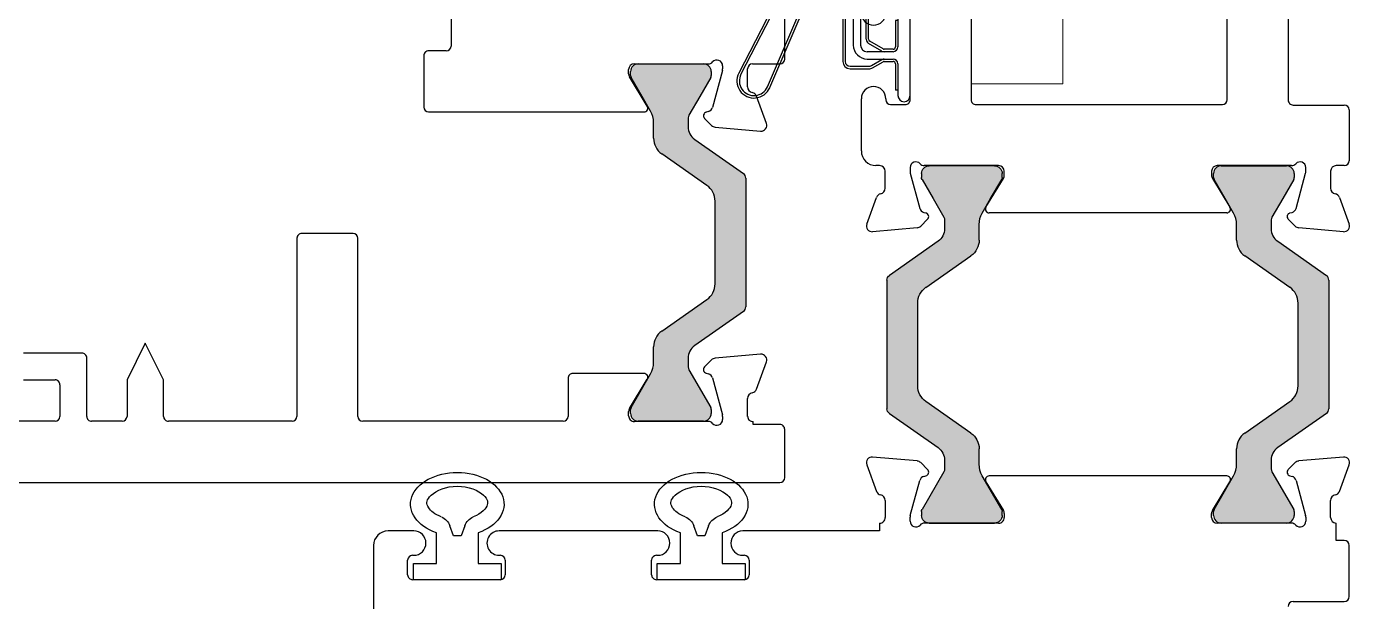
# Model space of a CAD drawing. Extents: x -82 to 113, y -82 to 93.
# Drawn here: x 5.97 to 8.682, y 69.171 to 70.349 of the extents above; entities that cross this region are included whole.
import ezdxf

# ---------------------------------------------------------------- set-up
doc = ezdxf.new("R2010")
doc.units = 0
doc.header["$MEASUREMENT"] = 0
doc.linetypes.add('HIDDEN', pattern=[0.375, 0.25, -0.125])
doc.layers.get('0').update_dxf_attribs({"linetype": 'CONTINUOUS'})
for name, color, linetype in [('Ballons', 7, 'CONTINUOUS'), ('FRAME', 1, 'CONTINUOUS'), ('I-Strut', 7, 'CONTINUOUS'), ('PROFILE NUMBER', 150, 'CONTINUOUS'), ('TEXT', 7, 'CONTINUOUS'), ('VENT', 5, 'CONTINUOUS')]:
    doc.layers.add(name, color=color, linetype=linetype)

# ---------------------------------------------------------------- blocks, each defined once
blk = doc.blocks.new('QEZ 376')
for p, q in [((526.4732, 45.1674), (526.2102, 45.3024)), ((526.4755, 45.1718), (526.2125, 45.3068)), ((526.1828, 45.2435), (526.4324, 45.1366)), ((526.1847, 45.2481), (526.4344, 45.1412)), ((526.4895, 45.0757), (526.4895, 45.1407)), ((526.4945, 45.0757), (526.4945, 45.1407)), ((526.4445, 45.1183), (526.4445, 45.1137)), ((526.4495, 45.1183), (526.4495, 45.1137)), ((526.2215, 45.0787), (526.2215, 45.04)), ((526.2265, 45.0787), (526.2265, 45.04)), ((526.4245, 45.0937), (526.2365, 45.0937)), ((526.4245, 45.0887), (526.2365, 45.0887)), ((526.3365, 45.0722), (526.27, 45.0722)), ((526.3365, 45.0572), (526.27, 45.0572)), ((526.2235, 45.0325), (526.2359, 45.0112)), ((526.2279, 45.035), (526.2402, 45.0137)), ((526.2415, 45.0437), (526.2415, 44.9907)), ((526.2565, 44.9907), (526.2565, 45.0437)), ((526.2579, 45.0137), (526.2735, 45.0407)), ((526.2622, 45.0112), (526.2778, 45.0382)), ((526.2821, 45.0457), (526.4595, 45.0457)), ((526.2821, 45.0407), (526.4595, 45.0407)), ((526.2365, 45.0087), (526.2365, 44.9907)), ((526.2615, 44.9907), (526.2615, 45.0087)), ((526.2315, 44.9807), (526.1665, 44.9807)), ((526.2315, 44.9857), (526.1778, 44.9857)), ((526.1778, 44.9807), (526.1778, 44.9857)), ((526.3203, 44.9857), (526.2665, 44.9857)), ((526.3315, 44.9807), (526.2665, 44.9807)), ((526.3203, 44.9807), (526.3203, 44.9857)), ((526.1665, 44.9557), (526.3315, 44.9557))]:
    blk.add_line(p, q)
for centre, radius, start, end in [((526.1965, 45.2757), 0.035, 62.8282, 246.8282), ((526.1965, 45.2757), 0.03, 62.8282, 246.8282), ((526.4595, 45.1407), 0.03, 0, 62.8282), ((526.4595, 45.1407), 0.035, 0, 62.8282), ((526.4245, 45.1183), 0.02, 0, 66.8282), ((526.4245, 45.1183), 0.025, 0, 66.8282), ((526.4245, 45.1137), 0.025, 270, 0), ((526.4245, 45.1137), 0.02, 270, 0), ((526.2365, 45.0787), 0.015, 90, 180), ((526.2365, 45.0787), 0.01, 90, 180), ((526.27, 45.0437), 0.0285, 90, 180), ((526.27, 45.0437), 0.0135, 90, 180), ((526.3365, 45.0647), 0.0075, 270, 90), ((526.4595, 45.0757), 0.035, 270, 0), ((526.4595, 45.0757), 0.03, 270, 0), ((526.2365, 45.04), 0.015, 180, 210), ((526.2365, 45.04), 0.01, 180, 210), ((526.2821, 45.0357), 0.01, 90, 150), ((526.2821, 45.0357), 0.005, 90, 150), ((526.2315, 45.0087), 0.005, 0, 30), ((526.2315, 45.0087), 0.01, 0, 30), ((526.2665, 45.0087), 0.01, 150, 180), ((526.2665, 45.0087), 0.005, 150, 180), ((526.1665, 44.9682), 0.0125, 90, 270), ((526.2315, 44.9907), 0.005, 270, 0), ((526.2315, 44.9907), 0.01, 270, 0), ((526.2665, 44.9907), 0.01, 180, 270), ((526.2665, 44.9907), 0.005, 180, 270), ((526.3315, 44.9682), 0.0125, 270, 90)]:
    blk.add_arc(centre, radius, start, end)
blk = doc.blocks.new('25199')
at = {"layer": 'PROFILE NUMBER', "color": 5}
for p, q in [((-0.0152, 0.1107), (-0.0077, 0.09)), ((0.0077, 0.09), (0.0152, 0.1107)), ((-0.0077, 0.09), (0.0077, 0.09))]:
    blk.add_line(p, q, dxfattribs=at)
blk.add_lwpolyline([(-0.0427, 0.0963), (-0.0427, 0.0335), (-0.09, 0.0335), (-0.09, 0), (0.09, 0), (0.09, 0.0335), (0.0427, 0.0335), (0.0427, 0.0963)], dxfattribs=at)
for centre, start, end in [((-0.0434, 0.1005), 19.8289, 69.2012), ((0.0434, 0.1005), 110.7697, 160.1945)]:
    blk.add_arc(centre, 0.03, start, end, dxfattribs=at)
blk.add_ellipse((0, 0.1547), major_axis=(-0.0958, 0), ratio=0.680816, start_param=2.033109, end_param=7.391692, dxfattribs=at)
blk.add_open_spline([(0.0328, 0.1286), (0.0459, 0.1335), (0.0549, 0.1413), (0.0641, 0.1561), (0.064, 0.1608), (0.0494, 0.1791), (0.0304, 0.1895), (-0.0138, 0.1932), (-0.0371, 0.1863), (-0.0617, 0.1676), (-0.0632, 0.1604), (-0.0596, 0.1465), (-0.0504, 0.1353), (-0.0328, 0.1286)], degree=3, knots=[2.056982, 2.056982, 2.056982, 2.056982, 2.724403, 2.724403, 3.660137, 3.660137, 4.595871, 4.595871, 5.531605, 5.531605, 6.467339, 6.467339, 7.36772, 7.36772, 7.36772, 7.36772], dxfattribs=at)
blk = doc.blocks.new('25192')
at = {"color": 7, "linetype": 'Continuous', "lineweight": 15}
for p, q in [((1.25, 0.094), (0, 0.094)), ((0, 0.094), (0, -0.094)), ((1.25, 0.094), (1.25, -0.094)), ((1.25, -0.094), (0, -0.094))]:
    blk.add_line(p, q, dxfattribs=at)
at = {"color": 7, "linetype": 'HIDDEN', "lineweight": 0}
for p, q in [((0.285, -0.094), (0.285, 0.094)), ((0.285, -0.094), (0.285, 0.094)), ((0.285, -0.094), (0.285, 0.094)), ((0.3005, 0.094), (0.3005, -0.094)), ((0.4595, -0.094), (0.4595, 0.094)), ((0.475, -0.094), (0.475, 0.094)), ((0.475, -0.094), (0.475, 0.094)), ((0.475, -0.094), (0.475, 0.094)), ((0.665, -0.094), (0.665, 0.094)), ((0.665, -0.094), (0.665, 0.094)), ((0.665, -0.094), (0.665, 0.094)), ((0.665, -0.094), (0.665, 0.094)), ((0.665, -0.094), (0.665, 0.094)), ((0.665, -0.094), (0.665, 0.094)), ((0.6805, 0.094), (0.6805, -0.094)), ((0.8395, -0.094), (0.8395, 0.094)), ((0.855, -0.094), (0.855, 0.094)), ((0.855, -0.094), (0.855, 0.094)), ((0.855, -0.094), (0.855, 0.094)), ((0.855, -0.094), (0.855, 0.094)), ((0.855, -0.094), (0.855, 0.094)), ((0.855, -0.094), (0.855, 0.094))]:
    blk.add_line(p, q, dxfattribs=at)
blk = doc.blocks.new('3203-1_Sash_Component')
for p, q in [((1.319, 3.064), (0.3, 3.064)), ((1.329, 2.9979), (1.329, 3.054)), ((1.4509, 3.0266), (1.3954, 3.0064)), ((1.4586, 2.9213), (1.4667, 3.0145)), ((1.3762, 2.9879), (1.339, 2.9879)), ((1.3329, 2.9367), (1.3392, 2.9367)), ((1.3423, 2.9363), (1.4181, 2.916)), ((1.329, 2.7558), (1.329, 2.9073)), ((1.4265, 2.9077), (1.4277, 2.9032)), ((1.4409, 2.8997), (1.4552, 2.914)), ((1.4155, 2.7822), (1.3557, 2.7457)), ((1.4274, 2.334), (1.4274, 2.7755)), ((1.3495, 2.744), (1.3408, 2.744)), ((0.7222, 2.38), (1.2924, 2.38)), ((1.3024, 2.37), (1.3024, 2.334)), ((1.3124, 2.324), (1.4174, 2.324))]:
    blk.add_line(p, q)
for centre, radius, start, end in [((1.319, 3.054), 0.01, 0, 90), ((1.455, 3.0155), 0.0118, 355.0086, 110.0086), ((1.339, 2.9979), 0.01, 180.0086, 270.0086), ((1.3762, 2.9997), 0.0118, 270.0086, 349.1043), ((1.3994, 2.9953), 0.0118, 110.0086, 169.1043), ((1.3329, 2.9249), 0.0118, 90.0086, 228.1983), ((1.3393, 2.9249), 0.0118, 75.0086, 90.0086), ((1.3172, 2.9073), 0.0118, 0.0086, 48.1983), ((1.4151, 2.9046), 0.0118, 15.0086, 75.0086), ((1.4353, 2.9053), 0.00787, 195.0086, 315.0086), ((1.4468, 2.9224), 0.0118, 315.0086, 355.0086), ((1.4196, 2.7755), 0.00787, 0.0086, 121.4086), ((1.3408, 2.7558), 0.0118, 180.0086, 270.0086), ((1.3495, 2.7558), 0.0118, 270.0086, 301.4086), ((1.2924, 2.37), 0.01, 0, 90), ((1.3124, 2.334), 0.01, 180, 270), ((1.4174, 2.334), 0.01, 270, 360)]:
    blk.add_arc(centre, radius, start, end)
blk = doc.blocks.new('3203-2_Sash_Component')
for p, q in [((0.0765, 3.7499), (-0.0223, 3.7499)), ((-0.0323, 3.7399), (-0.0323, 3.6852)), ((0.0865, 3.7399), (0.0865, 3.74)), ((0.0865, 0.01), (0.0865, 3.7399)), ((-0.1763, 3.7003), (-0.1681, 3.6072)), ((-0.1049, 3.6922), (-0.1605, 3.7125)), ((-0.0485, 3.6738), (-0.0858, 3.6738)), ((-0.0323, 3.6852), (-0.0385, 3.6852)), ((-0.1277, 3.6019), (-0.0518, 3.6222)), ((-0.0488, 3.6226), (-0.0425, 3.6226)), ((-0.1647, 3.5999), (-0.1504, 3.5856)), ((-0.1372, 3.5891), (-0.136, 3.5936)), ((-0.0385, 3.5932), (-0.0385, 3.4417)), ((-0.1369, 3.4614), (-0.1369, 3.3157)), ((-0.0652, 3.4316), (-0.1249, 3.4681)), ((-0.0503, 3.4299), (-0.059, 3.4299)), ((-0.1269, 3.3057), (-0.049, 3.3057)), ((-0.039, 3.2957), (-0.039, 2.8849)), ((-0.424, 2.8649), (-0.424, 2.7599)), ((-0.049, 2.8749), (-0.414, 2.8749)), ((-0.414, 2.7499), (-0.0489, 2.7499)), ((-0.0389, 2.7399), (-0.0389, 2.4866)), ((-0.1237, 2.4766), (-0.1987, 2.4391)), ((-0.0489, 2.4766), (-0.1237, 2.4766)), ((-0.1987, 2.4391), (-0.1238, 2.4016)), ((-0.1238, 2.4016), (-0.0488, 2.4016)), ((-0.0389, 2.3916), (-0.0389, 2.3291)), ((-0.1788, 2.3091), (-0.1788, 2.1891)), ((-0.0488, 2.3191), (-0.1688, 2.3191)), ((-0.1238, 2.1891), (-0.1238, 2.2541)), ((-0.1138, 2.2641), (-0.0488, 2.2641)), ((-0.0388, 2.2541), (-0.0388, 1.9641))]:
    blk.add_line(p, q)
for centre, radius, start, end in [((-0.0223, 3.7399), 0.01, 90, 180.0155), ((0.0765, 3.7399), 0.01, 360, 90), ((-0.1645, 3.7014), 0.0118, 70.0086, 185.0086), ((-0.109, 3.6811), 0.0118, 10.9129, 70.0086), ((-0.0858, 3.6856), 0.0118, 190.9129, 270.0086), ((-0.0486, 3.684), 0.0101, 270.3349, 7.2924), ((-0.1564, 3.6082), 0.0118, 185.0086, 225.0086), ((-0.0488, 3.6108), 0.0118, 90.0086, 105.0086), ((-0.0425, 3.6108), 0.0118, 311.8189, 90.0086), ((-0.1448, 3.5911), 0.00787, 225.0086, 345.0086), ((-0.1246, 3.5905), 0.0118, 105.0086, 165.0086), ((-0.0267, 3.5932), 0.0118, 131.8189, 180.0086), ((-0.129, 3.4614), 0.00787, 58.6086, 180.0086), ((-0.059, 3.4417), 0.0118, 238.6086, 270.0086), ((-0.0503, 3.4417), 0.0118, 270.0086, 0.0086), ((-0.1269, 3.3157), 0.01, 180, 270), ((-0.049, 3.2957), 0.01, 360, 90), ((-0.049, 2.8849), 0.01, 270, 0), ((-0.414, 2.8649), 0.01, 90, 180), ((-0.414, 2.7599), 0.01, 180, 270), ((-0.0489, 2.7399), 0.01, 0, 90), ((-0.0489, 2.4866), 0.01, 269.9914, 0), ((-0.0489, 2.3916), 0.01, 0.0004, 89.9914), ((-0.1688, 2.3091), 0.01, 90.0086, 180.0086), ((-0.0489, 2.3291), 0.01, 270.0086, 0.0086), ((-0.1138, 2.2541), 0.01, 90.0086, 180.0086), ((-0.0488, 2.2541), 0.01, 0.0086, 90.0086)]:
    blk.add_arc(centre, radius, start, end)
blk = doc.blocks.new('25198-18.6mmX6.0mm_Std_I-Strut')
at = {"layer": 'I-Strut'}
h = blk.add_hatch(color=256, dxfattribs=at)
h.dxf.hatch_style = 1
h.paths.add_polyline_path([(0.1416, -0.005, 0.244698), (0.1319, 0), (-0.1319, 0, 0.244698), (-0.1416, -0.005), (-0.2114, -0.1047, -0.244698), (-0.2372, -0.1181), (-0.2552, -0.1181, -0.131652), (-0.2611, -0.1165), (-0.2992, -0.0945), (-0.3383, -0.0719, 0.131652), (-0.3423, -0.0709), (-0.3504, -0.0709, 0.414214), (-0.3661, -0.0866), (-0.3661, -0.1063), (-0.3661, -0.2008), (-0.3661, -0.2205, 0.414214), (-0.3504, -0.2362), (-0.3423, -0.2362, 0.131652), (-0.3383, -0.2352), (-0.2992, -0.2126), (-0.2693, -0.1953, -0.131652), (-0.2457, -0.189), (-0.214, -0.189, 0.244698), (-0.1818, -0.1722), (-0.117, -0.0798, -0.244698), (-0.0848, -0.063), (0.0848, -0.063, -0.244698), (0.117, -0.0798), (0.1818, -0.1722, 0.244698), (0.214, -0.189), (0.2457, -0.189, -0.131652), (0.2693, -0.1953), (0.3383, -0.2352, 0.131652), (0.3423, -0.2362), (0.3504, -0.2362, 0.414214), (0.3661, -0.2205), (0.3661, -0.2008), (0.3661, -0.1063), (0.3661, -0.0866, 0.414214), (0.3504, -0.0709), (0.3423, -0.0709, 0.131652), (0.3383, -0.0719), (0.2611, -0.1165, -0.131652), (0.2552, -0.1181), (0.2372, -0.1181, -0.244698), (0.2114, -0.1047)])
for p, q in [((-0.1319, 0), (0.1319, 0)), ((-0.2114, -0.1047), (-0.1416, -0.005)), ((0.1416, -0.005), (0.2114, -0.1047)), ((-0.3504, -0.0709), (-0.3423, -0.0709)), ((-0.3383, -0.0719), (-0.2992, -0.0945)), ((-0.117, -0.0798), (-0.1818, -0.1722)), ((0.0848, -0.063), (-0.0848, -0.063)), ((0.1818, -0.1722), (0.117, -0.0798)), ((0.2611, -0.1165), (0.3383, -0.0719)), ((0.3423, -0.0709), (0.3504, -0.0709)), ((-0.3661, -0.1063), (-0.3661, -0.0866)), ((-0.3661, -0.2008), (-0.3661, -0.1063)), ((-0.2992, -0.0945), (-0.2611, -0.1165)), ((0.3661, -0.0866), (0.3661, -0.1063)), ((0.3661, -0.1063), (0.3661, -0.2008)), ((-0.2552, -0.1181), (-0.2372, -0.1181)), ((0.2372, -0.1181), (0.2552, -0.1181)), ((-0.214, -0.189), (-0.2457, -0.189)), ((0.2457, -0.189), (0.214, -0.189)), ((-0.3661, -0.2205), (-0.3661, -0.2008)), ((-0.2992, -0.2126), (-0.3383, -0.2352)), ((-0.2693, -0.1953), (-0.2992, -0.2126)), ((0.3383, -0.2352), (0.2693, -0.1953)), ((0.3661, -0.2008), (0.3661, -0.2205)), ((-0.3423, -0.2362), (-0.3504, -0.2362)), ((0.3504, -0.2362), (0.3423, -0.2362))]:
    blk.add_line(p, q, dxfattribs=at)
for centre, radius, start, end in [((-0.1319, -0.0118), 0.0118, 90, 145), ((0.1319, -0.0118), 0.0118, 35, 90), ((-0.3504, -0.0866), 0.0157, 90, 180), ((-0.3423, -0.0787), 0.00787, 60, 90), ((-0.0848, -0.1024), 0.0394, 90, 145), ((0.0848, -0.1024), 0.0394, 35, 90), ((0.3423, -0.0787), 0.00787, 90, 120), ((0.3504, -0.0866), 0.0157, 360, 90), ((-0.2372, -0.0866), 0.0315, 270, 325), ((0.2372, -0.0866), 0.0315, 215, 270), ((-0.2552, -0.1063), 0.0118, 240, 270), ((0.2552, -0.1063), 0.0118, 270, 300), ((-0.2457, -0.2362), 0.0472, 90, 120), ((-0.214, -0.1496), 0.0394, 270, 325), ((0.214, -0.1496), 0.0394, 215, 270), ((0.2457, -0.2362), 0.0472, 60, 90), ((-0.3504, -0.2205), 0.0157, 180, 270), ((-0.3423, -0.2283), 0.00787, 270, 300), ((0.3423, -0.2283), 0.00787, 240, 270), ((0.3504, -0.2205), 0.0157, 270, 0)]:
    blk.add_arc(centre, radius, start, end, dxfattribs=at)
blk = doc.blocks.new('3203_Sash_Assembly')
for name, p in [('3203-1_Sash_Component', (0, 0)), ('3203-2_Sash_Component', (2.1005, -0.6859)), ('25198-18.6mmX6.0mm_Std_I-Strut', (1.6951, 2.9841))]:
    blk.add_blockref(name, p)
blk = doc.blocks.new('3207-1_Block_Frame_Component')
for p, q in [((-0.0525, 0), (0.0525, 0)), ((1.4233, 0), (1.5275, 0)), ((1.6028, -0.0199), (1.6574, 0)), ((1.6574, 0), (1.6575, 0)), ((-0.0625, -0.99), (-0.0625, -0.01)), ((0.0625, -0.01), (0.0625, -0.115)), ((0.8755, -0.115), (0.8755, 0)), ((0.8755, 0), (0.9555, 0)), ((0.9555, 0), (0.9555, -0.115)), ((1.4133, -0.115), (1.4133, -0.01)), ((1.5375, -0.01), (1.5375, -0.0264)), ((1.673, -0.0119), (1.665, -0.1035)), ((1.5491, -0.038), (1.584, -0.038)), ((1.55, -0.089), (1.5414, -0.089)), ((1.6252, -0.1087), (1.553, -0.0894)), ((0.0725, -0.125), (0.8655, -0.125)), ((0.9655, -0.125), (1.4033, -0.125)), ((1.5375, -0.1179), (1.5375, -0.2704)), ((1.6346, -0.1213), (1.6334, -0.117)), ((1.6616, -0.1107), (1.6476, -0.1248)), ((0.0625, -0.26), (0.0625, -0.765)), ((0.1679, -0.25), (0.0725, -0.25)), ((1.4025, -0.25), (0.4571, -0.25)), ((1.4125, -0.765), (1.4125, -0.26)), ((1.5637, -0.2803), (1.6225, -0.2444)), ((1.6343, -0.251), (1.6343, -0.738)), ((1.5491, -0.282), (1.5577, -0.282)), ((1.5375, -0.7186), (1.5375, -0.8711)), ((1.5577, -0.707), (1.5491, -0.707)), ((1.6225, -0.7446), (1.5637, -0.7087)), ((0.0725, -0.775), (0.5275, -0.775)), ((0.5375, -0.785), (0.5375, -0.8731)), ((1.0875, -0.8731), (1.0875, -0.785)), ((1.0975, -0.775), (1.4025, -0.775)), ((1.6334, -0.872), (1.6346, -0.8677)), ((1.6476, -0.8642), (1.6616, -0.8783)), ((0.5475, -0.8831), (1.0775, -0.8831)), ((1.553, -0.8996), (1.6252, -0.8803)), ((1.665, -0.8855), (1.673, -0.9771)), ((0.2125, -0.91), (0.2125, -0.94)), ((0.4025, -0.9), (0.2225, -0.9)), ((0.4125, -0.94), (0.4125, -0.91)), ((1.2125, -0.91), (1.2125, -0.94)), ((1.4025, -0.9), (1.2225, -0.9)), ((1.4125, -0.94), (1.4125, -0.91)), ((1.5414, -0.9), (1.55, -0.9)), ((0.2225, -0.95), (0.2245, -0.95)), ((0.2495, -0.9749), (0.2495, -0.975)), ((0.3755, -0.975), (0.3755, -0.9749)), ((0.4005, -0.95), (0.4025, -0.95)), ((1.2225, -0.95), (1.2245, -0.95)), ((1.2495, -0.9749), (1.2495, -0.975)), ((1.3755, -0.975), (1.3755, -0.9749)), ((1.4005, -0.95), (1.4025, -0.95)), ((1.5375, -0.9626), (1.5375, -0.97)), ((1.584, -0.951), (1.5491, -0.951)), ((1.6574, -0.989), (1.6028, -0.9691)), ((0.2245, -1), (-0.0525, -1)), ((1.2245, -1), (0.4005, -1)), ((1.5075, -1), (1.4005, -1)), ((1.6575, -0.989), (1.6574, -0.989))]:
    blk.add_line(p, q)
for centre, radius, start, end in [((-0.0525, -0.01), 0.01, 90, 180), ((1.4233, -0.01), 0.01, 90, 180), ((1.5275, -0.01), 0.01, 0, 90), ((1.6614, -0.0109), 0.0116, 355, 110), ((0.0525, -0.01), 0.01, 0, 90), ((1.5491, -0.0264), 0.0116, 180, 270), ((1.6068, -0.0308), 0.0116, 110, 169.0957), ((1.584, -0.0264), 0.0116, 270, 349.0957), ((1.5414, -0.1006), 0.0116, 90, 228.1897), ((1.55, -0.1006), 0.0116, 75, 90), ((1.6534, -0.1025), 0.0116, 315, 355), ((0.0725, -0.115), 0.01, 180, 270), ((0.8655, -0.115), 0.01, 270, 0), ((0.9655, -0.115), 0.01, 180, 270), ((1.4033, -0.115), 0.01, 270, 0), ((1.5259, -0.1179), 0.0116, 0, 48.1897), ((1.6222, -0.12), 0.0116, 15, 75), ((1.6421, -0.1193), 0.00775, 195, 315), ((1.6266, -0.251), 0.00775, 360, 121.4), ((0.0725, -0.26), 0.01, 90, 180), ((0.1679, -0.28), 0.03, 326.6925, 90), ((0.4571, -0.28), 0.03, 90, 213.3075), ((1.4025, -0.26), 0.01, 0, 90), ((1.5491, -0.2704), 0.0116, 180, 270), ((0.3125, -0.375), 0.143, 146.6925, 225.9315), ((0.3125, -0.375), 0.081, 314.0685, 225.9315), ((0.3125, -0.375), 0.143, 314.0685, 33.3075), ((1.5577, -0.2704), 0.0116, 270, 301.4), ((0.2346, -0.4555), 0.031, 332, 45.9315), ((0.3904, -0.4555), 0.031, 134.0685, 208), ((0.2346, -0.4555), 0.031, 225.9315, 332), ((0.3904, -0.4555), 0.031, 208, 314.0685), ((1.5491, -0.7186), 0.0116, 90, 180), ((1.5577, -0.7186), 0.0116, 58.6, 90), ((1.6266, -0.738), 0.00775, 238.6, 360), ((0.0725, -0.765), 0.01, 180, 270), ((0.5275, -0.785), 0.01, 0, 90), ((1.0975, -0.785), 0.01, 90, 180), ((1.4025, -0.765), 0.01, 270, 0), ((1.6421, -0.8697), 0.00775, 45, 165), ((0.5475, -0.8731), 0.01, 180, 270), ((1.0775, -0.8731), 0.01, 270, 0), ((1.5414, -0.8884), 0.0116, 131.8103, 270), ((1.5259, -0.8711), 0.0116, 311.8103, 360), ((1.6222, -0.869), 0.0116, 285, 345), ((1.6534, -0.8865), 0.0116, 5, 45), ((0.2225, -0.91), 0.01, 90, 180), ((0.4025, -0.91), 0.01, 360, 90), ((1.2225, -0.91), 0.01, 90, 180), ((1.4025, -0.91), 0.01, 360, 90), ((1.55, -0.8884), 0.0116, 270, 285), ((0.2225, -0.94), 0.01, 180, 270), ((0.4025, -0.94), 0.01, 270, 0), ((1.2225, -0.94), 0.01, 180, 270), ((1.4025, -0.94), 0.01, 270, 360), ((0.2247, -0.9748), 0.0248, 359.8478, 90.3675), ((0.2245, -0.975), 0.025, 270, 360), ((0.4003, -0.9748), 0.0248, 89.6325, 180.1522), ((0.4005, -0.975), 0.025, 180, 270), ((1.2247, -0.9748), 0.0248, 359.8478, 90.3675), ((1.2245, -0.975), 0.025, 270, 360), ((1.4003, -0.9748), 0.0248, 89.6325, 180.1522), ((1.4005, -0.975), 0.025, 180, 270), ((1.5075, -0.97), 0.03, 270.0001, 0), ((1.5491, -0.9626), 0.0116, 90, 180), ((1.584, -0.9626), 0.0116, 10.9043, 90), ((1.6068, -0.9582), 0.0116, 190.9043, 250), ((-0.0525, -0.99), 0.01, 180, 270), ((1.6614, -0.9781), 0.0116, 250, 5)]:
    blk.add_arc(centre, radius, start, end)
blk = doc.blocks.new('3201-2_Nail-Fin_Frame_Component')
for p, q in [((-2.2244, 0), (-2.2245, 0)), ((-2.1698, -0.0199), (-2.2244, 0)), ((-1.9539, 0), (-2.0589, 0)), ((-2.24, -0.0119), (-2.232, -0.1035)), ((-2.0689, -0.027), (-2.1045, -0.027)), ((-2.0689, -0.01), (-2.0689, -0.027)), ((-1.9439, -0.115), (-1.9439, -0.01)), ((-2.1161, -0.038), (-2.151, -0.038)), ((-2.1922, -0.1087), (-2.12, -0.0894)), ((-2.117, -0.089), (-2.1084, -0.089)), ((-2.2286, -0.1107), (-2.2146, -0.1248)), ((-2.2016, -0.1213), (-2.2004, -0.117)), ((-2.1045, -0.1179), (-2.1045, -0.2704)), ((-2.2013, -0.251), (-2.2013, -0.738)), ((-2.1307, -0.2803), (-2.1895, -0.2444)), ((-2.1161, -0.282), (-2.1247, -0.282)), ((-2.1895, -0.7446), (-2.1307, -0.7087)), ((-2.1247, -0.707), (-2.1161, -0.707)), ((-2.1045, -0.7186), (-2.1045, -0.8711)), ((-2.2146, -0.8642), (-2.2286, -0.8783)), ((-2.2004, -0.872), (-2.2016, -0.8677)), ((-2.232, -0.8855), (-2.24, -0.9771)), ((-2.12, -0.8996), (-2.1922, -0.8803)), ((-2.1084, -0.9), (-2.117, -0.9)), ((-2.2244, -0.989), (-2.1698, -0.9691)), ((-2.151, -0.951), (-2.1161, -0.951)), ((-2.1045, -0.9626), (-2.0887, -0.9626)), ((-2.0887, -0.9626), (-2.0887, -1.2431)), ((-2.2245, -0.989), (-2.2244, -0.989)), ((-2.0387, -1.2425), (-2.0387, -1.24)), ((-2.0287, -1.23), (-1.9987, -1.23)), ((-1.9887, -1.24), (-1.9887, -1.42)), ((-2.0887, -1.4175), (-2.0887, -1.7425)), ((-2.0387, -1.42), (-2.0387, -1.4175)), ((-1.9987, -1.43), (-2.0287, -1.43)), ((-2.0287, -1.73), (-1.9987, -1.73)), ((-2.0387, -1.7425), (-2.0387, -1.74)), ((-1.9887, -1.74), (-1.9887, -1.92)), ((-2.0887, -1.9175), (-2.0887, -1.97)), ((-2.0387, -1.92), (-2.0387, -1.9175)), ((-1.9987, -1.93), (-2.0287, -1.93)), ((-2.0587, -2), (-1.9287, -2))]:
    blk.add_line(p, q)
for centre, radius, start, end in [((-2.2284, -0.0109), 0.0116, 70, 185), ((-2.0589, -0.01), 0.01, 90, 180), ((-1.9539, -0.01), 0.01, 0, 90), ((-2.1738, -0.0308), 0.0116, 10.9043, 70), ((-2.1161, -0.0264), 0.0116, 270, 356.9445), ((-2.151, -0.0264), 0.0116, 190.9043, 270), ((-2.2204, -0.1025), 0.0116, 185, 225), ((-2.117, -0.1006), 0.0116, 90, 105), ((-2.1084, -0.1006), 0.0116, 311.8103, 90), ((-2.2091, -0.1193), 0.00775, 225, 345), ((-2.1892, -0.12), 0.0116, 105, 165), ((-2.0929, -0.1179), 0.0116, 131.8103, 180), ((-1.9339, -0.115), 0.01, 180, 270), ((-2.1936, -0.251), 0.00775, 58.6, 180), ((-2.1161, -0.2704), 0.0116, 270, 360), ((-2.1247, -0.2704), 0.0116, 238.6, 270), ((-2.1247, -0.7186), 0.0116, 90, 121.4), ((-2.1161, -0.7186), 0.0116, 360, 90), ((-2.1936, -0.738), 0.00775, 180, 301.4), ((-2.2091, -0.8697), 0.00775, 15, 135), ((-2.2204, -0.8865), 0.0116, 135, 175), ((-2.1892, -0.869), 0.0116, 195, 255), ((-2.1084, -0.8884), 0.0116, 270, 48.1897), ((-2.0929, -0.8711), 0.0116, 180, 228.1897), ((-2.117, -0.8884), 0.0116, 255, 270), ((-2.1738, -0.9582), 0.0116, 290, 349.0957), ((-2.151, -0.9626), 0.0116, 90, 169.0957), ((-2.1161, -0.9626), 0.0116, 360, 90), ((-2.2284, -0.9781), 0.0116, 175, 290), ((-2.0637, -1.2425), 0.025, 181.355, 0), ((-2.0287, -1.24), 0.01, 90, 180), ((-1.9987, -1.24), 0.01, 0, 90), ((-2.0637, -1.4175), 0.025, 0, 180), ((-2.0287, -1.42), 0.01, 180, 270), ((-1.9987, -1.42), 0.01, 270, 0), ((-2.0287, -1.74), 0.01, 90, 180), ((-1.9987, -1.74), 0.01, 0, 90), ((-2.0637, -1.7425), 0.025, 180, 0), ((-2.0637, -1.9175), 0.025, 0, 180), ((-2.0287, -1.92), 0.01, 180, 270), ((-1.9987, -1.92), 0.01, 270, 0), ((-2.0587, -1.97), 0.03, 180, 270)]:
    blk.add_arc(centre, radius, start, end)
blk = doc.blocks.new('3209_In-Swing_Nail-Fin_Frame_Assembly')
at = {"xscale": -1}
for name, p in [('3201-2_Nail-Fin_Frame_Component', (0, 0)), ('3207-1_Block_Frame_Component', (4.375, 0)), ('25198-18.6mmX6.0mm_Std_I-Strut', (2.4709, -0.0418))]:
    blk.add_blockref(name, p, dxfattribs=at)
at = {"rotation": 180}
blk.add_blockref('25198-18.6mmX6.0mm_Std_I-Strut', (2.4709, -0.9475), dxfattribs=at)

msp = doc.modelspace()

# ---------------------------------------------------------------- block references
at = {"layer": 'Ballons', "rotation": 270}
msp.add_blockref('25192', (8.0004, 71.4818), dxfattribs=at)
at = {"layer": 'Ballons', "color": 7, "rotation": 90}
msp.add_blockref('QEZ 376', (52.7371, -455.9588), dxfattribs=at)
at = {"layer": 'FRAME', "xscale": -1, "rotation": 270}
msp.add_blockref('3209_In-Swing_Nail-Fin_Frame_Assembly', (8.6814, 67.2267), dxfattribs=at)
at = {"layer": 'TEXT', "xscale": -1}
for p in [(6.8532, 69.2154), (7.3532, 69.2154)]:
    msp.add_blockref('25199', p, dxfattribs=at)
at = {"layer": 'VENT', "rotation": 270}
msp.add_blockref('3203_Sash_Assembly', (4.4604, 71.6017), dxfattribs=at)

doc.saveas('drawing.dxf')
